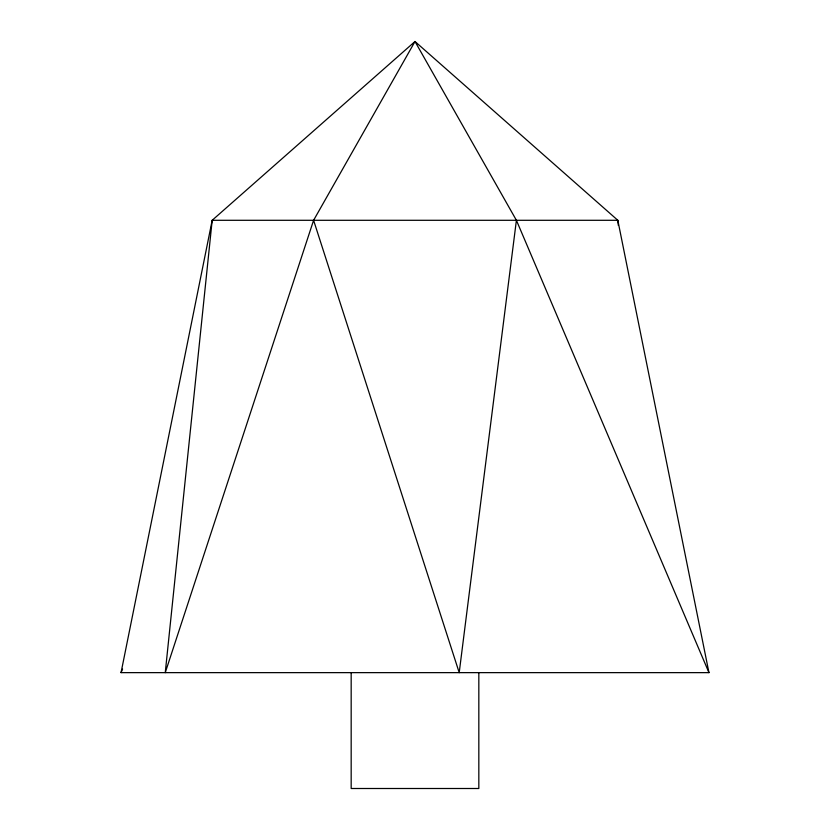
<?xml version="1.0" encoding="UTF-8"?>
<svg xmlns="http://www.w3.org/2000/svg" width="830" height="830" viewBox="0 0 830 830"><rect width="100%" height="100%" fill="white"/><g stroke="black" fill="none" stroke-linecap="round" stroke-linejoin="round"><path stroke-width="1.25" d="M516.405 220.292L459.208 672.642L313.595 220.292L415 41.5L617.821 220.292L708.955 672.642L121.045 672.642L212.179 220.292L415 41.5L516.405 220.292L708.955 672.642M313.595 220.292L165.253 672.642L212.179 220.292L617.821 220.292L618.35 225.449M121.045 672.642L122.56 669.073M478.827 672.642L478.827 788.5L351.173 788.5L351.173 672.642"/></g></svg>
